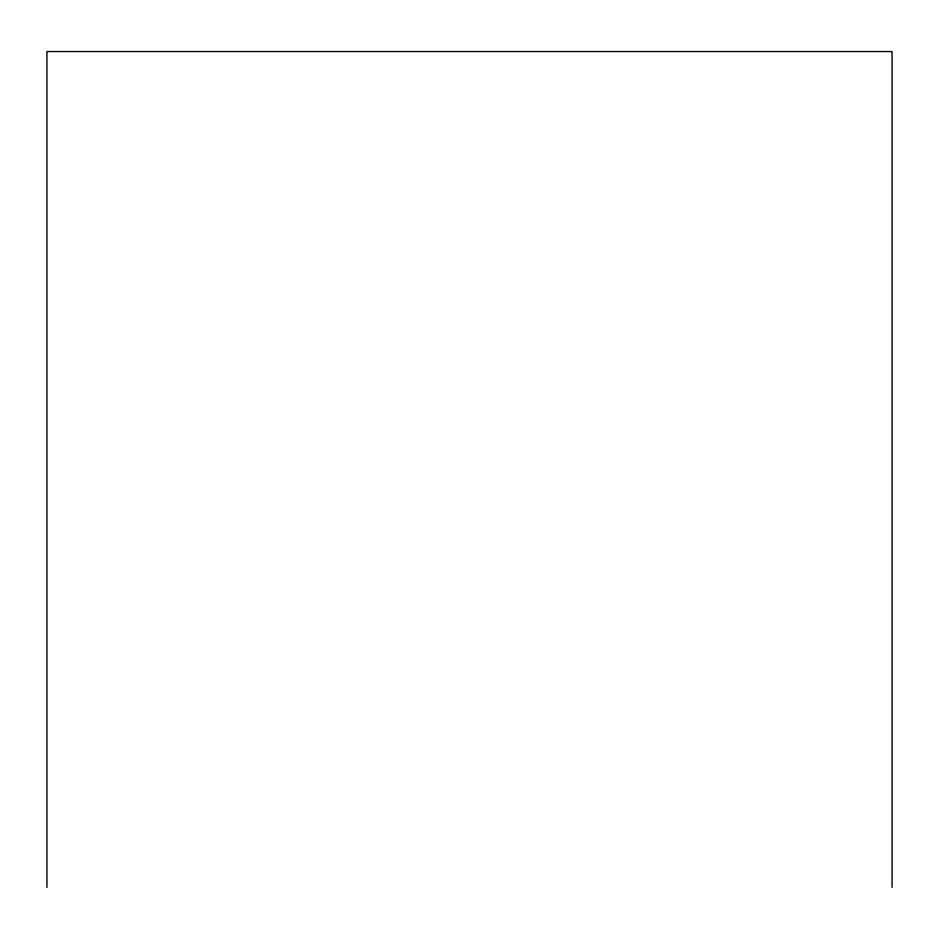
<?xml version="1.0" encoding="UTF-8"?>
<svg xmlns="http://www.w3.org/2000/svg" width="939" height="939" viewBox="0 0 939 939"><rect width="100%" height="100%" fill="white"/><g stroke="black" fill="none" stroke-linecap="round" stroke-linejoin="round"><path stroke-width="1.41" d="M892.05 887.449L892.05 51.551L46.95 51.551L46.95 887.449"/></g></svg>
